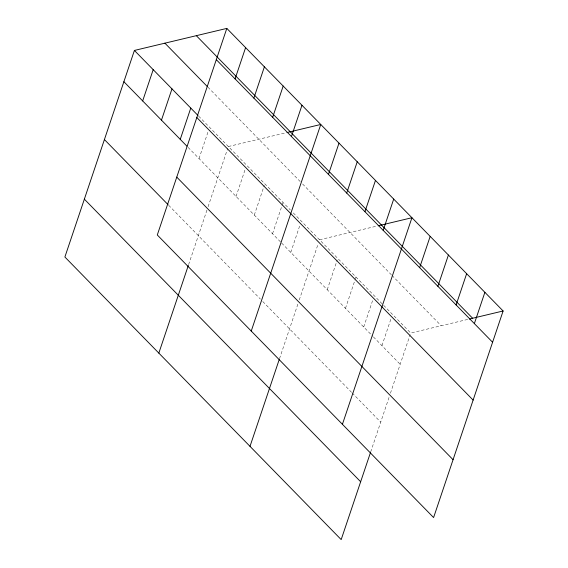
<?xml version="1.0" encoding="UTF-8"?>
<svg xmlns="http://www.w3.org/2000/svg" width="568" height="568" viewBox="0 0 568 568"><rect width="100%" height="100%" fill="white"/><g stroke="black" fill="none" stroke-linecap="round" stroke-linejoin="round"><path stroke-width="0.43" stroke-dasharray="2.84 2.13" d="M199.034 158.571L208.172 131.421M188.604 264.617L206.979 210.018M208.087 206.716L227.789 148.163M236.061 196.443L245.198 169.285M254.294 215.087L264.262 185.466M272.534 233.739L283.056 202.471M290.766 252.391L299.904 225.233M279.506 358.692L298.157 303.269M299.265 299.968L318.144 243.885M327.239 289.694L337.207 260.066M345.472 308.339L355.163 279.541M355.44 278.718L355.994 277.07M363.712 326.99L372.849 299.833M381.945 345.642L391.082 318.485M370.684 451.943L389.336 396.521M390.443 393.219L410.153 334.666M228.343 146.523L286.13 132.734M319.528 239.774L377.308 225.986M467.663 319.436L410.707 333.025L292.783 212.418M207.931 87.181L300.174 181.519M302.609 184.004L391.359 274.77M391.963 275.395L441.201 325.748M198.651 116.149L290.347 209.933M188.129 147.417L281.039 242.444M281.65 243.069L372.828 336.32M373.439 336.938L400.184 364.294M168.653 205.268L260.357 299.052M262.785 301.537L351.535 392.303M352.146 392.928L380.709 422.145"/><path stroke-width="0.85" d="M226.817 28.4L157.293 234.974L433.597 517.554L503.113 310.98L226.817 28.4L134.403 50.445L64.887 257.02L341.183 539.6L370.407 452.774M142.667 100.927L153.19 69.658M161.461 120.146L171.983 88.871M180.248 139.359L190.77 108.09M235.081 78.888L245.603 47.613M158.827 353.097L188.327 265.441M253.868 98.101L264.39 66.832M272.661 117.313L283.183 86.045M291.448 136.533L301.97 105.265M251.241 331.052L320.757 124.477L286.954 132.543M328.467 174.397L338.997 143.129M250.005 446.349L279.222 359.523M346.707 193.049L357.229 161.781M364.94 211.701L375.469 180.425M383.18 230.345L393.702 199.077M342.419 424.303L411.935 217.729L378.132 225.794M419.653 267.649L430.175 236.38M437.885 286.3L448.408 255.032M456.118 304.945L466.647 273.677M474.358 323.597L484.88 292.328M469.31 319.046L503.113 310.98M196.322 35.677L472.619 318.25M216.294 59.668L492.591 342.248M164.897 43.168L207.327 86.556M134.403 50.445L198.04 115.524M196.826 117.519L473.123 400.099M123.881 81.714L186.915 146.175M176.762 177.124L453.065 459.704M104.413 139.565L168.05 204.65M84.355 199.169L360.652 481.749"/></g></svg>
